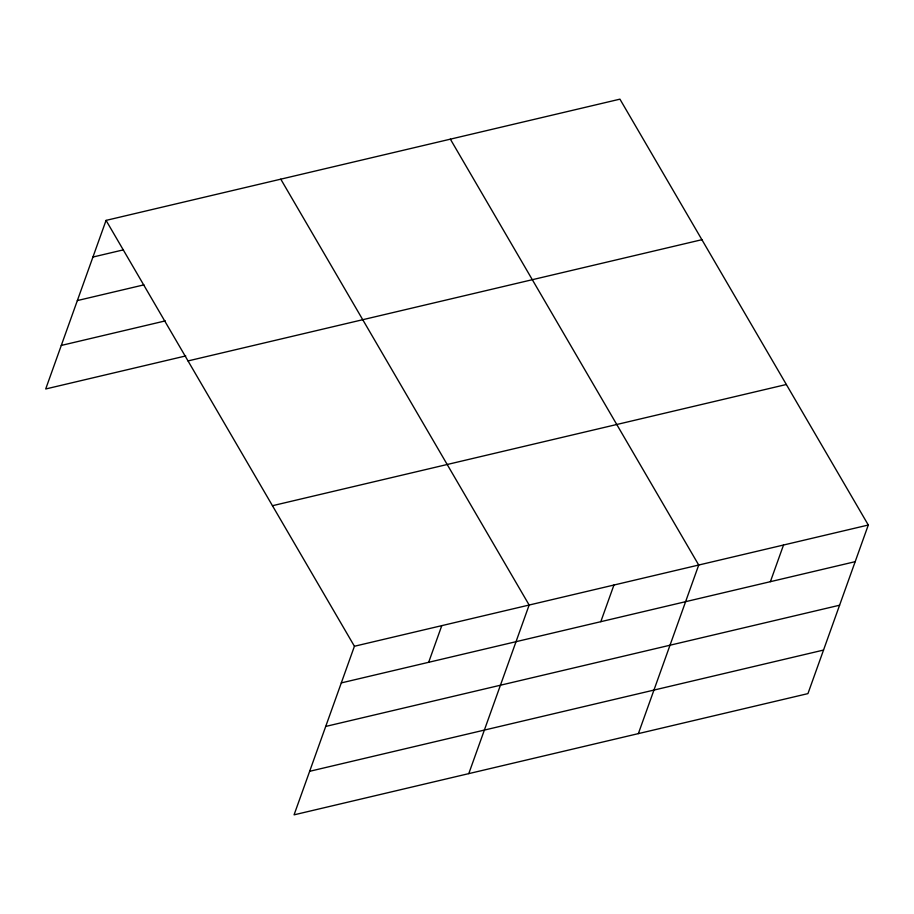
<?xml version="1.0" encoding="UTF-8"?>
<svg xmlns="http://www.w3.org/2000/svg" width="914" height="914" viewBox="0 0 914 914"><rect width="100%" height="100%" fill="white"/><g stroke="black" fill="none" stroke-linecap="round" stroke-linejoin="round"><path stroke-width="1.37" d="M106.058 220.388L354.426 646.255L294.068 814.842L807.942 693.612L868.3 525.024L619.932 99.158L106.058 220.388L45.7 388.976L185.748 355.934M428.666 662.296L441.782 625.644M468.779 773.621L529.149 605.034L280.781 179.167M600.806 621.68L613.934 585.04M638.36 733.622L698.719 565.035L450.362 139.168M770.388 581.681L783.515 545.03M92.942 257.04L123.447 249.842M77.347 300.569L143.909 284.871M61.284 345.435L165.285 320.894M188.021 360.927L701.895 239.697M272.463 505.716L786.337 384.497M354.426 646.255L868.3 525.024M341.299 682.907L855.173 561.676M325.715 726.436L839.589 605.217M309.652 771.302L823.525 650.071"/></g></svg>
